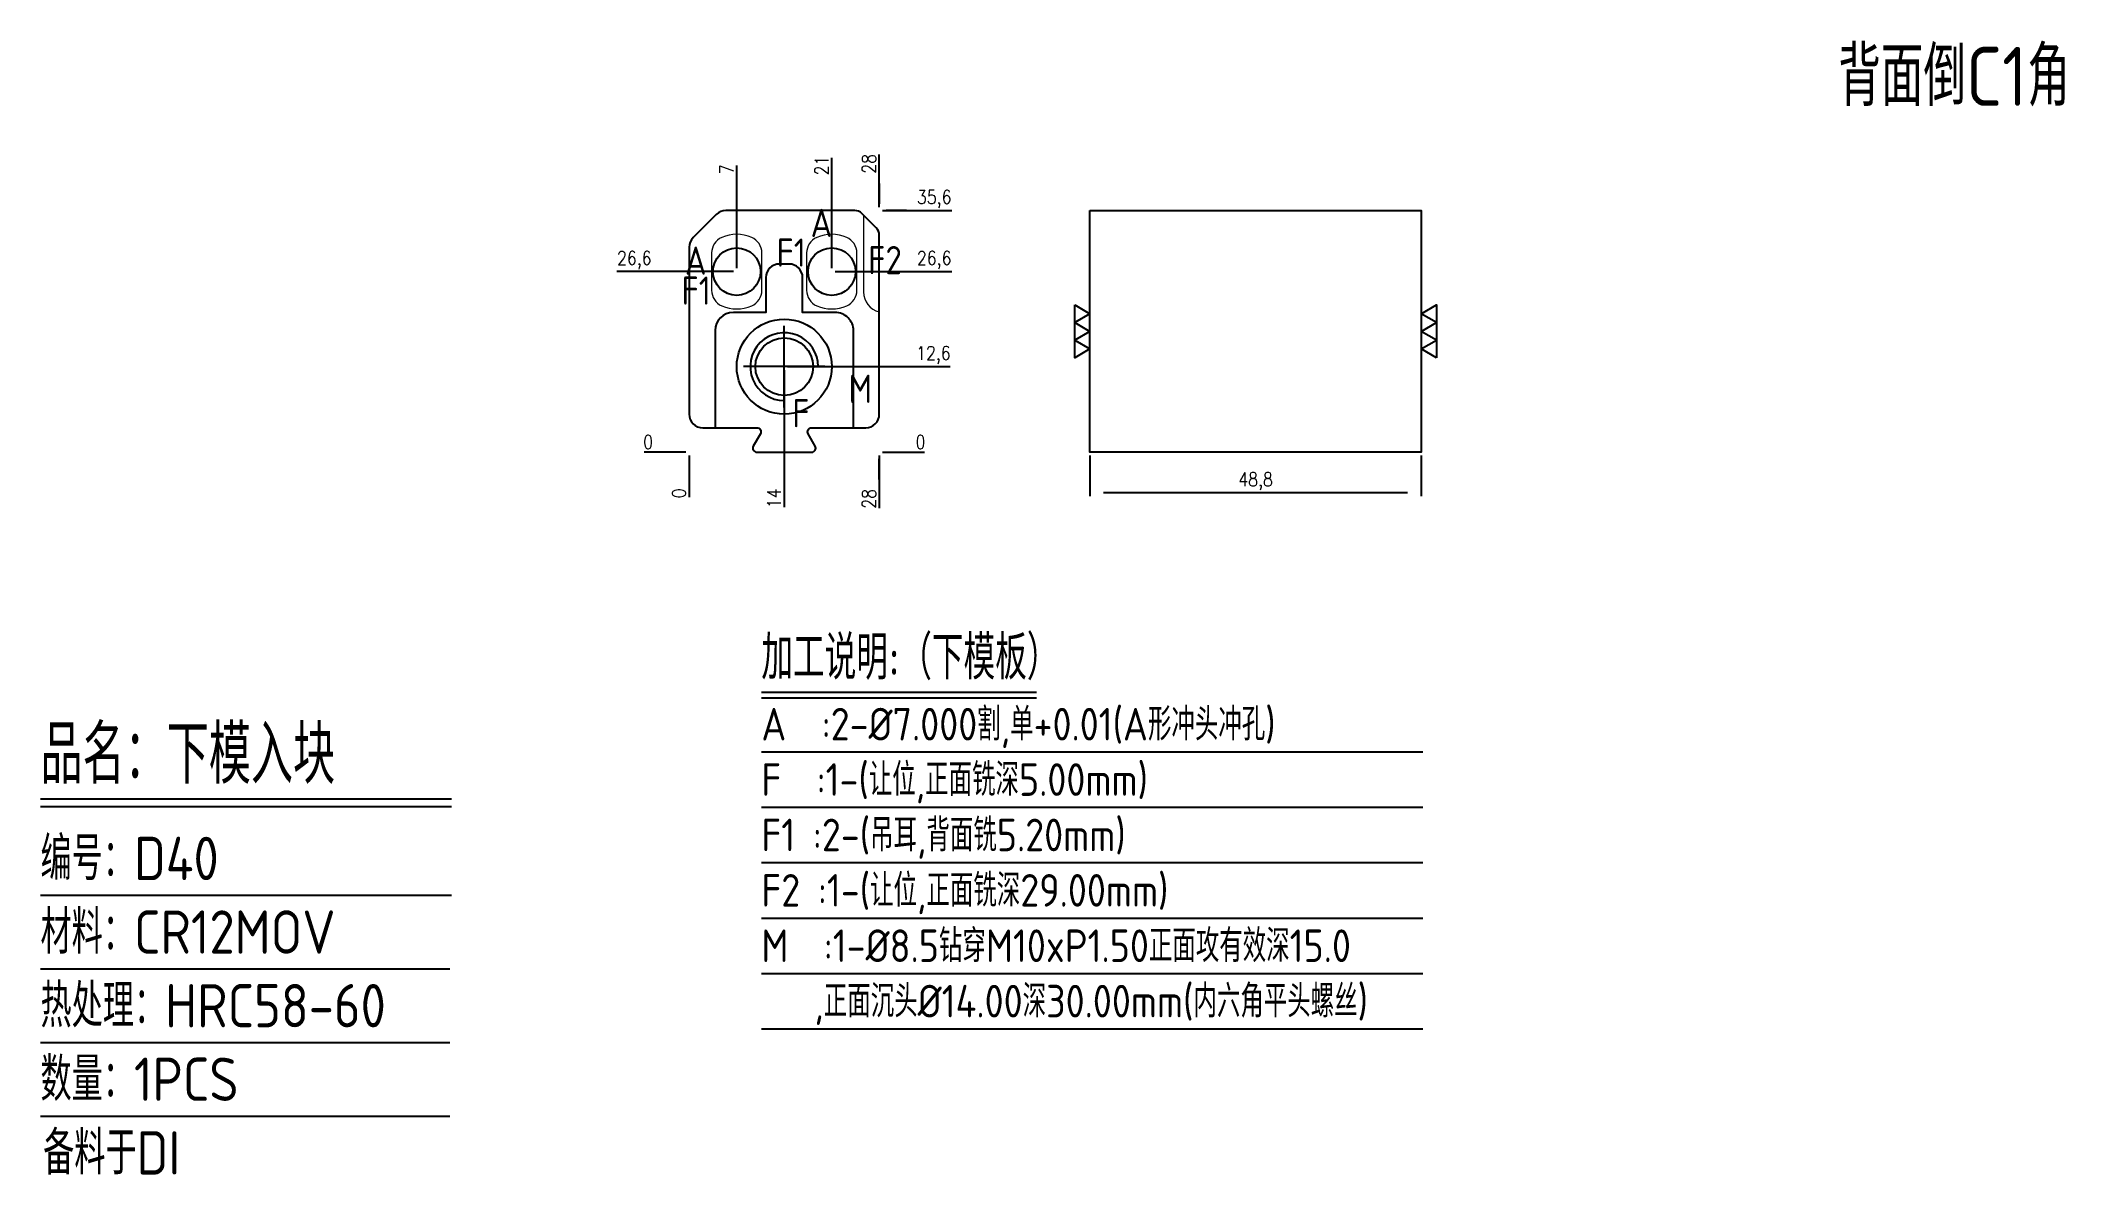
# Model space of a CAD drawing. Header units: millimetres. Extents: x 96483 to 96782, y -1099 to -932.
import ezdxf
from ezdxf.enums import TextEntityAlignment as Align

# ---------------------------------------------------------------- set-up
doc = ezdxf.new("R2010")
doc.units = ezdxf.units.MM
doc.linetypes.add('CENTER', pattern=[0])
doc.linetypes.add('DASHED', pattern=[0])
for name, color, linetype in [('DIE_P', 2, 'Continuous'), ('DIM', 4, 'Continuous'), ('PS_P', 2, 'Continuous'), ('TEXT', 4, 'Continuous')]:
    doc.layers.add(name, color=color, linetype=linetype)
doc.styles.add('gbenor', font='gbenor.shx', dxfattribs={"bigfont": 'gbcbig.shx'})
doc.styles.get("Standard").update_dxf_attribs({"font": 'txt.shx', "width": 0.85, "bigfont": 'ctxt.shx'})
doc.dimstyles.new('T-2-WX', dxfattribs={"dimtxt": 2, "dimasz": 2, "dimexe": 0.5, "dimexo": 0.5, "dimgap": 0.5, "dimtad": 1, "dimtxsty": 'Standard', "dimblk": 'OPEN30', "dimcen": 0, "dimazin": 3, "dimtfac": 1, "dimtmove": 0, "dimatfit": 3, "dimldrblk": 'OPEN30', "dimlwd": -1, "dimlwe": -1})

# ---------------------------------------------------------------- blocks, each defined once
blk = doc.blocks.new('*D7579')
at = {"layer": 'Defpoints', "color": 0}
for p in [(96637.99, -992.53), (96686.79, -992.53), (96637.99, -998.53)]:
    blk.add_point(p, dxfattribs=at)
at = {"layer": 'DIM', "color": 0}
for p, q in [((96637.99, -993.03), (96637.99, -999.03)), ((96686.79, -993.03), (96686.79, -999.03)), ((96684.79, -998.53), (96639.99, -998.53))]:
    blk.add_line(p, q, dxfattribs=at)
at = {"layer": 'DIM', "color": 0, "insert": (96662.39, -996.83), "char_height": 2, "attachment_point": 5}
blk.add_mtext('48,8', dxfattribs=at)
blk = doc.blocks.new('_Open30')
blk = doc.blocks.new('*D7580')
at = {"layer": 'Defpoints', "color": 0}
for p in [(96578.95, -992.53), (96606.95, -992.53), (96611.95, -992.53)]:
    blk.add_point(p, dxfattribs=at)
at = {"layer": 'DIM', "color": 0}
blk.add_line((96607.45, -992.53), (96613.59, -992.53), dxfattribs=at)
at = {"layer": 'DIM', "color": 0, "insert": (96613.02, -991.03), "char_height": 2, "attachment_point": 5}
blk.add_mtext('0', dxfattribs=at)
blk = doc.blocks.new('*D7581')
at = {"layer": 'Defpoints', "color": 0}
for p in [(96592.95, -979.93), (96611.95, -979.93), (96578.95, -992.53)]:
    blk.add_point(p, dxfattribs=at)
at = {"layer": 'DIM', "color": 0}
for p, q in [((96593.45, -979.93), (96603.95, -979.93)), ((96603.95, -979.93), (96607.95, -979.93)), ((96607.95, -979.93), (96617.39, -979.93))]:
    blk.add_line(p, q, dxfattribs=at)
at = {"layer": 'DIM', "color": 0, "insert": (96614.92, -978.24), "char_height": 2, "attachment_point": 5}
blk.add_mtext('12,6', dxfattribs=at)
blk = doc.blocks.new('*D7582')
at = {"layer": 'Defpoints', "color": 0}
for p in [(96599.95, -965.93), (96611.95, -965.93), (96578.95, -992.53)]:
    blk.add_point(p, dxfattribs=at)
at = {"layer": 'DIM', "color": 0}
for p, q in [((96600.45, -965.93), (96603.95, -965.93)), ((96603.95, -965.93), (96607.95, -965.93)), ((96607.95, -965.93), (96617.63, -965.93))]:
    blk.add_line(p, q, dxfattribs=at)
at = {"layer": 'DIM', "color": 0, "insert": (96615.04, -964.24), "char_height": 2, "attachment_point": 5}
blk.add_mtext('26,6', dxfattribs=at)
blk = doc.blocks.new('*D7583')
at = {"layer": 'Defpoints', "color": 0}
for p in [(96606.95, -956.93), (96611.95, -956.93), (96578.95, -992.53)]:
    blk.add_point(p, dxfattribs=at)
at = {"layer": 'DIM', "color": 0}
for p, q in [((96607.45, -956.93), (96610.95, -956.93)), ((96610.95, -956.93), (96607.95, -956.93)), ((96607.95, -956.93), (96617.63, -956.93))]:
    blk.add_line(p, q, dxfattribs=at)
at = {"layer": 'DIM', "color": 0, "insert": (96615.04, -955.24), "char_height": 2, "attachment_point": 5}
blk.add_mtext('35,6', dxfattribs=at)
blk = doc.blocks.new('*D7584')
at = {"layer": 'Defpoints', "color": 0}
for p in [(96573.95, -992.53), (96578.95, -992.53), (96578.95, -992.53)]:
    blk.add_point(p, dxfattribs=at)
at = {"layer": 'DIM', "color": 0}
blk.add_line((96578.45, -992.53), (96572.32, -992.53), dxfattribs=at)
at = {"layer": 'DIM', "color": 0, "insert": (96572.89, -991.03), "char_height": 2, "attachment_point": 5}
blk.add_mtext('0', dxfattribs=at)
blk = doc.blocks.new('*D7585')
at = {"layer": 'Defpoints', "color": 0}
for p in [(96573.95, -965.93), (96585.95, -965.93), (96578.95, -992.53)]:
    blk.add_point(p, dxfattribs=at)
at = {"layer": 'DIM', "color": 0}
for p, q in [((96577.95, -965.93), (96568.27, -965.93)), ((96581.95, -965.93), (96577.95, -965.93)), ((96585.45, -965.93), (96581.95, -965.93))]:
    blk.add_line(p, q, dxfattribs=at)
at = {"layer": 'DIM', "color": 0, "insert": (96570.86, -964.24), "char_height": 2, "attachment_point": 5}
blk.add_mtext('26,6', dxfattribs=at)
blk = doc.blocks.new('*D7586')
at = {"layer": 'Defpoints', "color": 0}
for p in [(96578.95, -992.53), (96606.95, -992.53), (96606.95, -997.53)]:
    blk.add_point(p, dxfattribs=at)
at = {"layer": 'DIM', "color": 0}
for p, q in [((96606.95, -993.03), (96606.95, -996.53)), ((96606.95, -996.53), (96606.95, -993.53)), ((96606.95, -993.53), (96606.95, -1000.78))]:
    blk.add_line(p, q, dxfattribs=at)
at = {"layer": 'DIM', "color": 0, "insert": (96605.45, -999.4), "char_height": 2, "attachment_point": 5, "rotation": 90}
blk.add_mtext('28', dxfattribs=at)
blk = doc.blocks.new('*D7587')
at = {"layer": 'Defpoints', "color": 0}
for p in [(96592.95, -979.93), (96578.95, -992.53), (96592.95, -997.53)]:
    blk.add_point(p, dxfattribs=at)
at = {"layer": 'DIM', "color": 0}
for p, q in [((96592.95, -980.43), (96592.95, -989.53)), ((96592.95, -989.53), (96592.95, -993.53)), ((96592.95, -993.53), (96592.95, -1000.62))]:
    blk.add_line(p, q, dxfattribs=at)
at = {"layer": 'DIM', "color": 0, "insert": (96591.45, -999.32), "char_height": 2, "attachment_point": 5, "rotation": 90}
blk.add_mtext('14', dxfattribs=at)
blk = doc.blocks.new('*D7588')
at = {"layer": 'Defpoints', "color": 0}
for p in [(96578.95, -992.53), (96578.95, -992.53), (96578.95, -997.53)]:
    blk.add_point(p, dxfattribs=at)
at = {"layer": 'DIM', "color": 0}
blk.add_line((96578.95, -993.03), (96578.95, -999.16), dxfattribs=at)
at = {"layer": 'DIM', "color": 0, "insert": (96577.45, -998.59), "char_height": 2, "attachment_point": 5, "rotation": 90}
blk.add_mtext('0', dxfattribs=at)
blk = doc.blocks.new('*D7589')
at = {"layer": 'Defpoints', "color": 0}
for p in [(96606.95, -951.93), (96606.95, -956.93), (96578.95, -992.53)]:
    blk.add_point(p, dxfattribs=at)
at = {"layer": 'DIM', "color": 0}
for p, q in [((96606.95, -955.93), (96606.95, -948.67)), ((96606.95, -956.43), (96606.95, -952.93)), ((96606.95, -952.93), (96606.95, -955.93))]:
    blk.add_line(p, q, dxfattribs=at)
at = {"layer": 'DIM', "color": 0, "insert": (96605.45, -950.05), "char_height": 2, "attachment_point": 5, "rotation": 90}
blk.add_mtext('28', dxfattribs=at)
blk = doc.blocks.new('*D7590')
at = {"layer": 'Defpoints', "color": 0}
for p in [(96599.95, -951.93), (96599.95, -965.93), (96578.95, -992.53)]:
    blk.add_point(p, dxfattribs=at)
at = {"layer": 'DIM', "color": 0}
for p, q in [((96599.95, -955.93), (96599.95, -949.16)), ((96599.95, -959.93), (96599.95, -955.93)), ((96599.95, -965.43), (96599.95, -959.93))]:
    blk.add_line(p, q, dxfattribs=at)
at = {"layer": 'DIM', "color": 0, "insert": (96598.45, -950.29), "char_height": 2, "attachment_point": 5, "rotation": 90}
blk.add_mtext('21', dxfattribs=at)
blk = doc.blocks.new('*D7591')
at = {"layer": 'Defpoints', "color": 0}
for p in [(96585.95, -951.93), (96585.95, -965.93), (96578.95, -992.53)]:
    blk.add_point(p, dxfattribs=at)
at = {"layer": 'DIM', "color": 0}
for p, q in [((96585.95, -955.93), (96585.95, -950.29)), ((96585.95, -959.93), (96585.95, -955.93)), ((96585.95, -965.43), (96585.95, -959.93))]:
    blk.add_line(p, q, dxfattribs=at)
at = {"layer": 'DIM', "color": 0, "insert": (96584.45, -950.86), "char_height": 2, "attachment_point": 5, "rotation": 90}
blk.add_mtext('7', dxfattribs=at)

msp = doc.modelspace()

# ---------------------------------------------------------------- linework, layer by layer
at = {"layer": 'DIE_P', "linetype": 'Continuous'}
msp.add_lwpolyline([(96597.51, -991.625), (96596.472, -989.827, -0.5773503), (96596.992, -988.927), (96604.952, -988.927, 0.4142136), (96606.952, -986.927), (96606.952, -960.548, 0.1989124), (96606.513, -959.488), (96604.392, -957.366, 0.1989124), (96603.331, -956.927), (96584.357, -956.927, 0.1989124), (96582.942, -957.513), (96579.538, -960.917, 0.1989124), (96578.952, -962.331), (96578.952, -986.927, 0.4142136), (96580.952, -988.927), (96588.913, -988.927, -0.5773503), (96589.433, -989.827), (96588.395, -991.625, 0.5773503), (96588.914, -992.525), (96596.991, -992.525, 0.5773503)], format="xyb", close=True, dxfattribs=at)
at = {"layer": 'DIE_P', "color": 94, "linetype": 'Continuous', "lineweight": 15}
msp.add_lwpolyline([(96604.642, -957.617), (96604.642, -968.927, 0.347762), (96606.952, -971.847), (96606.952, -960.548, 0.1989124), (96606.513, -959.488)], format="xyb", close=True, dxfattribs=at)
at = {"layer": 'DIE_P', "color": 52, "linetype": 'DASHED', "lineweight": 15, "ltscale": 0.1}
for points in [[(96583.752, -970.968, 0.2087122), (96588.152, -970.968, 0.2982166), (96589.652, -968.677), (96589.652, -963.178, 0.2982166), (96588.152, -960.886, 0.2087122), (96583.752, -960.886, 0.2982166), (96582.252, -963.178), (96582.252, -968.677, 0.2982166)], [(96597.752, -970.968, 0.2087122), (96602.152, -970.968, 0.2982166), (96603.652, -968.677), (96603.652, -963.178, 0.2982166), (96602.152, -960.886, 0.2087122), (96597.752, -960.886, 0.2982166), (96596.252, -963.178), (96596.252, -968.677, 0.2982166)]]:
    msp.add_lwpolyline(points, format="xyb", close=True, dxfattribs=at)
at = {"layer": 'DIE_P', "color": 94, "linetype": 'Continuous'}
msp.add_lwpolyline([(96603.151, -988.927), (96603.151, -974.626, 0.4142136), (96600.451, -971.926), (96595.655, -971.926), (96595.655, -966.807, 0.4142136), (96593.655, -964.807), (96592.247, -964.807, 0.4142136), (96590.247, -966.807), (96590.247, -971.926), (96585.451, -971.926, 0.4142135), (96582.751, -974.626), (96582.751, -988.927), (96588.913, -988.927, -0.5773503), (96589.433, -989.827), (96588.395, -991.625, 0.5773503), (96588.914, -992.525), (96596.991, -992.525, 0.5773503), (96597.51, -991.625), (96596.472, -989.827, -0.5773503), (96596.992, -988.927)], format="xyb", close=True, dxfattribs=at)
at = {"layer": 'DIE_P'}
msp.add_lwpolyline([(96597.952, -979.927, 2.4142136), (96592.952, -984.927)], format="xyb", dxfattribs=at)
at = {"layer": 'DIE_P', "linetype": 'CENTER'}
for points in [[(96592.952, -985.927), (96592.952, -973.927)], [(96598.952, -979.927), (96586.952, -979.927)]]:
    msp.add_lwpolyline(points, dxfattribs=at)
at = {"layer": 'DIE_P', "color": 1}
for centre in [(96585.952, -965.927), (96599.952, -965.927)]:
    msp.add_circle(centre, 3.5, dxfattribs=at)
at = {"layer": 'DIE_P', "linetype": 'Continuous'}
msp.add_circle((96592.952, -979.927), 7, dxfattribs=at)
at = {"layer": 'DIE_P'}
msp.add_circle((96592.952, -979.927), 4.25, dxfattribs=at)
at = {"layer": 'DIM', "color": 4, "linetype": 'Continuous', "lineweight": 25}
for p, q in [((96483.374, -1043.607), (96543.943, -1043.607)), ((96483.374, -1044.723), (96543.943, -1044.723)), ((96483.374, -1057.8), (96543.943, -1057.8)), ((96483.374, -1068.644), (96543.68, -1068.644)), ((96483.374, -1079.488), (96543.68, -1079.488)), ((96483.374, -1090.332), (96543.68, -1090.332))]:
    msp.add_line(p, q, dxfattribs=at)
at = {"layer": 'PS_P', "color": 2}
msp.add_lwpolyline([(96637.994, -956.927), (96686.794, -956.927), (96686.794, -992.525), (96637.994, -992.525)], close=True, dxfattribs=at)
at = {"layer": 'TEXT', "color": 3}
for p, q in [((96589.576, -1027.871), (96630.126, -1027.871)), ((96589.576, -1028.711), (96630.126, -1028.711))]:
    msp.add_line(p, q, dxfattribs=at)
at = {"layer": 'TEXT', "color": 3, "linetype": 'Continuous'}
for p, q in [((96589.576, -1036.679), (96687.033, -1036.679)), ((96589.576, -1044.839), (96687.033, -1044.839)), ((96589.576, -1052.999), (96687.033, -1052.999)), ((96589.576, -1061.159), (96687.033, -1061.159)), ((96589.576, -1069.319), (96687.033, -1069.319)), ((96589.576, -1077.479), (96687.033, -1077.479))]:
    msp.add_line(p, q, dxfattribs=at)
at = {"layer": 'TEXT'}
for points in [[(96635.744, -970.829), (96637.994, -972.128), (96635.744, -973.427), (96637.994, -974.726), (96635.744, -976.025), (96637.994, -977.324), (96635.744, -978.623), (96635.744, -970.829)], [(96689.044, -978.623), (96686.794, -977.324), (96689.044, -976.025), (96686.794, -974.726), (96689.044, -973.427), (96686.794, -972.128), (96689.044, -970.829), (96689.044, -978.623)]]:
    msp.add_lwpolyline(points, close=True, dxfattribs=at)

# ---------------------------------------------------------------- texts
at = {"layer": 'DIM', "color": 3, "linetype": 'Continuous', "lineweight": 25, "style": 'gbenor'}
for s, height, p in [('品名：下模入块', 8.6113, (96483.374, -1041.375)), ('编号：D40', 6.3788, (96483.374, -1055.567)), ('材料：CR12MOV', 6.3788, (96483.374, -1066.411)), ('热处理：HRC58-60', 6.37877, (96483.374, -1077.255)), ('数量：1PCS', 6.3788, (96483.374, -1088.099)), ('备料于DI', 6.3788, (96483.762, -1098.943))]:
    msp.add_text(s, height=height, dxfattribs=at).set_placement(p)
at = {"layer": 'TEXT', "color": 4, "lineweight": 18, "style": 'gbenor'}
msp.add_text('背面倒C1角', height=8.7044, dxfattribs=at).set_placement((96748.248, -941.517))
at = {"layer": 'TEXT', "color": 4, "style": 'gbenor'}
for s, p in [('A', (96598.429, -958.745)), ('A', (96579.906, -964.307)), ('F1 ', (96595.103, -963.127)), ('F2 ', (96608.924, -964.238)), ('F1 ', (96581.103, -968.727)), ('M', (96604.158, -983.194)), ('F', (96595.414, -986.783))]:
    msp.add_text(s, height=4.16, dxfattribs=at).set_placement(p, align=Align.MIDDLE_CENTER)
for s, height, p in [('加工说明:（下模板）', 6.48, (96589.576, -1026.023)), ('F  :1-(让位,正面铣深5.00mm)', 4.8, (96589.576, -1043.159)), ('F1 :2-(吊耳,背面铣5.20mm)', 4.8, (96589.576, -1051.319)), ('F2 :1-(让位,正面铣深29.00mm)', 4.8, (96589.576, -1059.479)), ('M  :1-%%C8.5钻穿M10xP1.50正面攻有效深15.0', 4.8, (96589.576, -1067.639)), ('   ,正面沉头%%c14.00深30.00mm(内六角平头螺丝)', 4.8, (96589.576, -1075.799))]:
    msp.add_text(s, height=height, dxfattribs=at).set_placement(p)
at = {"layer": 'TEXT', "color": 1, "style": 'gbenor'}
msp.add_text('A  :2-%%C7.000割,单+0.01(A形冲头冲孔)', height=4.8, dxfattribs=at).set_placement((96589.576, -1034.999))

# ---------------------------------------------------------------- dimensions: what is measured, and where the dimension line sits
at = {"layer": 'DIM'}
for feature_location, offset, dtype, origin, picture, middle in [((96606.952, -956.927), (0, 5), 1, (96578.952, -992.525), '*D7589', (96605.452, -950.051)), ((96599.952, -965.927), (0, 14), 1, (96578.952, -992.525), '*D7590', (96598.452, -950.294)), ((96585.952, -965.927), (0, 14), 1, (96578.952, -992.525), '*D7591', (96584.452, -950.86)), ((96606.952, -956.927), (5, 0), 0, (96578.952, -992.525), '*D7583', (96615.043, -955.237)), ((96585.952, -965.927), (-12, 0), 0, (96578.952, -992.525), '*D7585', (96570.862, -964.237)), ((96599.952, -965.927), (12, 0), 0, (96578.952, -992.525), '*D7582', (96615.043, -964.237)), ((96592.952, -979.927), (19, 0), 0, (96578.952, -992.525), '*D7581', (96614.921, -978.237)), ((96592.952, -979.927), (0, -17.598), 1, (96578.952, -992.525), '*D7587', (96591.452, -999.32)), ((96578.952413795, -992.52516067), (-5, 0), 0, (96578.952413795, -992.52516067), '*D7584', (96572.885747128, -991.02516067)), ((96606.952413815, -992.52516067), (5, 0), 0, (96578.952413795, -992.52516067), '*D7580', (96613.019080481, -991.02516067)), ((96578.952413795, -992.52516067), (0, -5), 1, (96578.952413795, -992.52516067), '*D7588', (96577.452413795, -998.591827337)), ((96606.952, -992.525), (0, -5), 1, (96578.952, -992.525), '*D7586', (96605.452, -999.401))]:
    dim = msp.add_ordinate_dim(feature_location=feature_location, offset=offset, dtype=dtype, origin=origin, dimstyle='T-2-WX', dxfattribs=at)
    dim.commit()
    dim.dimension.update_dxf_attribs({"geometry": picture, "text_midpoint": middle})
dim = msp.add_linear_dim(base=(96637.994, -998.525), p1=(96686.794, -992.525), p2=(96637.994, -992.525), dimstyle='T-2-WX', dxfattribs=at)
dim.commit()
dim.dimension.update_dxf_attribs({"geometry": '*D7579', "text_midpoint": (96662.394, -996.835)})

doc.saveas('drawing.dxf')
